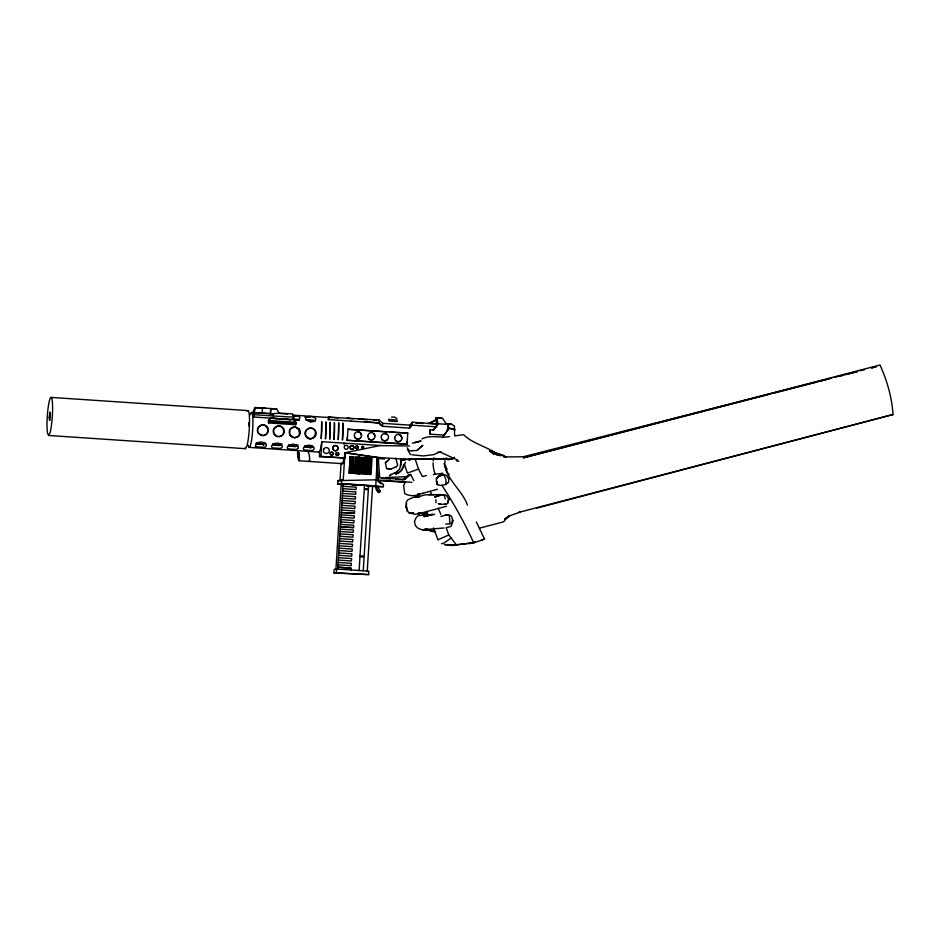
<?xml version="1.0" encoding="UTF-8"?>
<svg xmlns="http://www.w3.org/2000/svg" width="940" height="940" viewBox="0 0 940 940"><rect width="100%" height="100%" fill="white"/><g stroke="black" fill="none" stroke-linecap="round" stroke-linejoin="round"><path stroke-width="1.41" d="M268.558 422.941L268.511 420.486L270.72 418.077L293.832 419.628L295.841 422.272L295.689 424.762L268.558 422.941L268.711 420.45L270.72 418.077M295.689 424.762L295.642 422.295L294.361 420.85M430.05 434.174L430.32 429.78L430.05 434.174L444.032 435.103L448.239 429.298L448.439 424.445L438.052 423.752L433.352 430.062L438.052 423.752L436.736 417.83L442.529 418.218L446.559 424.316M447.158 430.226L448.991 423.623L450.871 423.752L454.42 426.126L454.631 435.784M298.227 452.281L298.979 459.601L298.074 456.793L297.898 451.811L299.413 459.413M433.152 460.953L433.622 457.968M441.894 485.404C433.117 486.344 435.431 472.996 443.962 474.794L445.842 479.447L446.171 484.406L441.929 485.298M249.253 447.393L319.118 452.07L320.434 449.531L321.844 441.683L380.383 445.525L345.438 452.657L345.098 458.015L319.482 456.629L319.529 455.665A5.005 0.658 -86.2 0 0 318.93 452.269M343.711 457.287L343.652 458.579A5.005 0.658 -86.2 0 1 342.383 463.068M387.127 431.918L347.788 429.274L407.784 433.105L407.02 444.197L347.201 440.378L347.353 437.605M347.201 440.378L348.035 429.098M448.169 429.392L448.169 424.492M271.707 418.206L253.73 417.007L254.599 412.531L272.882 413.764L273.329 415.985L293.75 417.172L293.832 419.628M319.482 456.629L320.916 456.394L321.844 441.683M342.043 484.5L337.765 484.218L337.989 480.599L376.129 479.823L375.741 485.898L374.484 486.098L383.356 486.697L383.485 484.547L377.892 480.14L376.975 467.532M333.97 572.836L334.194 569.381L336.567 568.982L368.844 571.144L368.621 574.598L333.97 572.836L368.621 574.598M341.114 463.021L340.01 480.552L343.241 480.023L344.957 452.739L378.091 457.428L406.55 459.331L452.622 458.978L454.478 457.204M335.921 569.417L341.197 484.229L343.112 483.912L372.593 485.898L367.235 571.085M337.765 484.218L341.478 483.595L341.702 479.988M336.356 572.437L336.567 568.982M337.671 569.123L343.112 483.912M349.175 473.126L350.209 456.582L349.175 473.126L350.291 473.184L351.337 456.652L350.209 456.582M352.288 456.711L351.255 473.255L350.608 473.22L351.654 456.676L352.241 456.723M351.795 473.302L353.405 456.793L351.842 473.29M352.359 473.325L353.358 456.793M352.688 473.361L353.734 456.816M354.215 473.454L355.296 456.911L356.096 456.969L355.014 473.513L354.262 473.454M355.767 473.56L356.801 457.028L357.835 457.087L356.754 473.631L355.814 473.56M350.914 569.993L351.043 568.077L337.871 567.196L350.961 568.089M353.581 527.634L340.339 526.764L353.499 527.645L353.734 525.249L340.562 524.367M354.486 513.357L341.232 512.488L354.404 513.369L354.627 510.972L341.455 510.091M341.761 505.332L354.932 506.214L354.779 508.599L341.608 507.706M342.054 500.574L355.226 501.455L355.073 503.84L341.913 502.947M342.36 495.815L355.531 496.696L355.379 499.081L342.207 498.188M342.654 491.056L355.825 491.937L355.673 494.322L342.512 493.43M342.959 486.297L356.131 487.179L355.978 489.564L342.806 488.671M357.376 473.666L358.422 457.134L357.376 473.666L358.022 473.701L359.068 457.169L358.422 457.134M358.434 473.725L359.468 457.193M358.81 473.76L359.809 457.228M359.151 473.795L360.243 457.251L359.585 473.807M359.973 473.831L361.019 457.298M360.925 473.901L361.971 457.357M359.997 555.869L364.262 489.446L368.339 489.716L364.156 556.139L360.079 555.857M365.178 474.195L366.212 457.663L367.376 457.721L366.283 474.265L365.225 474.183M367.188 474.312L368.221 457.78L369.009 457.839L367.975 474.371L367.129 474.324L368.221 457.78M367.975 474.371L368.962 457.839M363.24 570.803L364.097 557.091L359.938 556.832L359.162 570.533M369.549 474.477L370.536 457.945M338.036 417.818L328.025 417.149L378.996 420.015L378.82 422.965L382.533 426.302L409.546 428.111L412.061 425.197L412.249 422.236L437.112 423.905L430.403 423.658M378.996 420.015L382.721 423.329L382.533 426.302L378.82 422.965L350.984 421.108M412.249 422.236L409.734 425.139L409.546 428.111L410.369 427.042M428.311 423.658L435.784 420.051L435.913 417.959L441.706 418.347M436.736 417.83L436.254 424.046M406.773 444.373L406.961 441.6M388.608 420.967L397.315 421.555M343.958 444.467L344.099 443.175M253.73 417.007L254.07 412.977L252.86 413.177M448.439 482.584L449.038 478.695M439.556 495.404C426.889 499.88 443.339 493.582 444.973 494.828L446.923 495.921L448.674 499.046L448.028 502.935L446.477 504.204L445.149 503.969M415.069 459.166L436.971 459.049L434.738 458.274M448.674 499.046L448.086 502.559L448.791 498.705M433.422 459.096L415.186 459.12L418.547 469.107L422.365 476.521M257.536 428.534L257.36 431.307M273.458 429.592C272.389 432.729 274.621 436.524 278.029 436.701M289.379 430.661L289.637 434.762M361.653 447.052L362.088 448.333M363.804 447.487L363.275 448.274M406.656 503.582L405.798 506.883L407.678 510.866M293.75 417.172L292.481 413.882L279.145 413.13L276.642 408.935L255.645 407.525L254.811 407.666L252.578 412.872M260.921 413.095L254 412.637L255.645 407.525M435.079 420.556L435.913 417.959M436.971 459.049L447.522 458.673M445.924 458.896L446.265 457.956L446.371 459.108M453.28 520.408L451.012 526.388L446.841 527.516M350.902 421.096L328.295 419.581L328.765 417.524L293.339 415.151M361.782 446.794L362.346 448.462M363.463 448.063L362.887 446.394M441.495 543.708L443.41 543.379L451.177 538.08M405.163 482.478L403.577 485.51L404.729 493.571C409.112 496.261 414.716 496.038 419.51 494.593M445.02 460.671C442.423 476.31 462.786 490.163 467.403 505.132M397.738 470.599A13.924 13.795 80.5 0 1 394.918 473.267L396.515 473.854A12.009 11.903 80.5 0 0 404.118 464.912L405.469 462.374M385.435 462.868L389.184 459.366L385.341 462.609L386.657 468.766L391.604 468.719L389.231 468.743M444.032 435.103L445.02 433.634M282.141 443.892L280.026 445.278L272.518 444.773M298.074 444.949L295.947 446.347L288.333 445.807M447.969 429.333L449.379 428.088L455.078 429.686M442.811 437.171L449.379 428.088M328.295 419.581L330.363 416.761M307.873 451.529L308.954 453.762A5.205 0.705 82.1 0 1 309.648 458.826L309.671 460.729A4.923 0.67 82.1 0 1 309.002 460.835M448.11 482.678L445.713 484.359M379.09 492.125L378.432 492.49A8.072 8.002 80.5 0 1 375.612 486.438L376.646 486.262A8.072 8.002 80.5 0 0 379.466 492.313L380.183 491.068A8.53 8.448 80.5 0 1 378.315 486.38L377.293 486.544M258.124 427.277L261.919 424.927M274.045 428.346L277.841 425.996M289.978 429.416C296.911 420.579 305.054 437.876 293.95 437.77M476.357 521.97L484.547 539.137L473.725 542.909L456.299 544.765L448.791 534.978L438.322 539.572M410.98 426.384L412.061 425.197L436.924 426.854M48.598 435.478L50.032 432.717A19.094 2.503 -86.2 0 0 52.511 403.871A19.094 2.503 -86.2 0 0 48.622 404.517A19.094 2.503 -86.2 0 0 47.494 433.14L48.598 435.478L245.516 448.674L246.95 445.901A19.094 2.503 -86.2 0 0 249.523 421.943A19.094 2.503 -86.2 0 0 247.22 411.344M391.064 474.113L389.465 475.769L394.894 472.585M416.925 450.495L422.683 445.454L416.925 450.495L411.708 450.683M395.846 479.318L402.79 479.776L408.724 474.747L408.736 475.382L410.639 474.43L413.835 480.622M402.79 479.776L404.717 479.459L410.639 474.43M439.709 475.875L436.031 478.777M504.804 518.915L508.834 515.978L503.488 521.876L479.365 528.186M407.784 433.105L390.041 432.106M260.627 425.373L259.499 426.149A5.44 5.323 42.6 0 0 257.772 429.815A5.44 5.358 -48.8 0 0 259.017 433.716L262.613 435.549M276.56 426.443L275.42 427.218A5.44 5.323 42.6 0 0 273.693 430.884A5.44 5.358 -48.8 0 0 274.95 434.785L277.194 436.336L279.944 436.524M265.832 443.375L261.508 444.279L255.915 443.245M313.607 446.571L310.647 447.475L304.372 446.911M361.818 446.606L362.488 446.324M264.845 435.091C269.745 432.999 268.147 424.986 262.777 424.927M280.766 436.16C285.666 434.069 284.08 426.055 278.698 425.996M420.345 512.711L418.194 514.027L420.603 512.594M504.956 518.951L510.726 515.414L520.02 512.171L518.563 512.441L893 414.517C892.001 397.35 887.008 380.571 879.993 365.002L523.333 457.851L770.741 393.966M412.437 450.589L409.276 450.824L407.208 447.816M310.282 421.919L311.504 421.426A5.44 3.408 -2.3 0 0 313.231 420.004M428.946 423.552L436.606 419.922L435.784 420.051M891.567 415.116L893 414.517L536.822 508.105M391.651 468.684L394.976 467.333M418.547 469.107L407.361 473.09L404.4 464.09M422.73 493.418L421.884 493.524L437.535 489.247M309.695 428.135L307.274 429.345A5.44 5.323 42.6 0 0 305.547 433.023A5.44 5.358 -48.8 0 0 306.793 436.924L310.388 438.745L314.301 437.429A5.44 5.358 -48.8 0 0 316.157 433.728A5.44 5.323 42.6 0 0 314.782 429.85C310.917 425.221 302.61 430.214 305.559 435.831M446.547 506.214L418.958 513.675M263.494 435.549L266.525 434.221A5.44 5.358 -48.8 0 0 268.382 430.532A5.44 5.323 42.6 0 0 267.007 426.654L264.669 425.115L261.402 425.021M279.427 436.606L282.458 435.291A5.44 5.358 -48.8 0 0 284.315 431.601A5.44 5.323 42.6 0 0 282.928 427.724L280.59 426.184L277.324 426.09M451.94 545.494L456.299 544.765L444.467 544.601L451.94 545.494L471.845 542.85M473.031 542.462L475.288 541.769M412.355 443.163L418.288 441.8L414.669 442.658M418.523 441.706L421.049 440.93L415.88 442.294M405.046 459.084L402.778 459.731M439.755 476.145L444.585 474.618L446.453 475.464L448.639 478.765M481.797 539.783L484.547 539.137M440.813 516.448L445.219 515.285L450.06 515.343L451.564 516.401L452.504 519.303L451.929 522.934L449.649 523.815M421.931 438.921C430.826 434.362 440.32 438.416 449.531 436.56M773.585 393.226L810.562 383.685M813.406 382.944L817.671 381.852M820.514 381.111L829.045 378.914M838.997 376.341L843.262 375.236M846.106 374.508L857.48 371.57M831.877 378.033L523.263 456.758L503.676 456.969M834.72 377.304L857.48 371.5M860.323 370.771L864.589 369.69M427.512 528.762L423.975 529.655L444.079 527.975M422.824 476.463L426.407 475.593M294.596 449.708L291.036 449.825M305.112 416.996L310.447 416.925M391.545 417.113L394.306 417.031L396.704 418.418M394.823 467.298L396.433 466.969L397.596 465.183L395.799 458.062M292.681 415.504L293.456 415.363M419.698 494.076L417.478 494.487L420.803 493.876M417.748 496.79L414.646 497.378M262.471 408.019L262.142 413.212L272.283 413.859L279.732 413.024M270.262 408.665L276.642 408.935M254 412.637L254.599 412.531M272.283 413.859L272.882 413.764M268.511 420.486L295.642 422.295M347.541 418.359L349.081 418.1M374.766 420.18L376.305 419.922M445.302 424.245L448.991 423.623M447.193 424.363L450.871 423.752M359.068 457.169L358.022 473.701M411.896 482.326L378.256 480.082L376.635 457.663L378.091 457.428M400.146 466.017A13.924 13.795 80.5 0 0 400.558 459.566L404 459.648M403.483 465.018L404.118 464.912M447.781 459.789L452.622 458.978M394.918 473.267L396.515 473.854M376.129 479.823L377.293 457.557L344.957 452.739M364.438 485.346L364.238 488.541L368.398 488.8L368.515 485.616M372.029 486.509L383.356 486.697M379.067 491.103L380.183 491.068M378.432 492.49L379.466 492.313M341.161 514.85L354.333 515.731L354.098 518.128L341.009 517.223M340.868 519.609L354.028 520.49L353.804 522.887L340.715 521.982M340.268 529.126L353.428 530.007L353.205 532.404L340.115 531.5M339.963 533.885L353.135 534.766L352.899 537.163L339.81 536.258M339.669 538.644L352.829 539.525L352.606 541.922L339.516 541.017M339.363 543.402L352.535 544.284L352.3 546.681L339.211 545.776M339.07 548.161L352.23 549.042L352.007 551.439L338.917 550.535M338.682 552.932L351.936 553.801L351.713 556.198L338.623 555.293M338.388 557.69L351.642 558.56L351.407 560.957L338.318 560.052M338.095 562.449L351.337 563.319L351.113 565.716L338.024 564.811M469.354 543.637L473.725 542.909L471.786 538.714A419.616 415.786 80.5 0 0 442.387 486.039M445.431 459.284L447.088 459.143L445.349 459.284M433.446 474.571L442.975 473.231M419.064 496.907L416.784 497.213L425.315 494.804L434.033 494.769M455.172 435.819L463.643 434.703C473.184 444.138 487.108 446.312 497.695 454.619M418.817 496.907L413.271 497.354L407.913 499.728L406.139 502.501L406.867 510.596L409.076 512.876L414.622 514.274L424.904 512.758L426.02 513.04L422.201 513.933L424.786 513.475L422.307 513.499L427.724 514.673M411.567 459.214L408.677 459.531L412.965 459.237M305.947 419.98L313.572 420.474L315.194 421.39M412.014 459.202L408.677 459.531L412.801 459.237M386.176 477.508L406.092 476.651M412.472 459.19L408.677 459.531L412.848 459.178M441.048 504.369L445.572 504.016M403.765 459.566L412.272 459.19M264.011 435.455L260.744 435.361L257.783 432.635M445.701 524.062L449.708 523.862L449.637 519.033L449.238 515.191L445.184 515.144M397.409 420.039L388.702 419.416L389.595 419.581M294.22 420.756L298.72 419.839L300.024 417.689A5.44 1.904 6.7 0 0 298.086 416.197L292.798 415.504M256.914 442.599L262.119 443.927A5.44 3.149 9.2 0 1 263.647 445.454M272.835 443.668L278.04 444.996A5.44 3.149 9.2 0 1 278.957 445.713M288.768 444.738L293.962 446.065A5.44 3.149 9.2 0 1 294.878 446.782M304.689 445.807L309.883 447.135A5.44 3.149 9.2 0 1 310.811 447.851M413.588 513.029L409.076 512.876L413.389 512.841M422.072 512.817L424.904 512.758L420.591 512.782M415.186 459.12L447.193 458.614M434.75 514.298L423.846 516.624L432.682 514.321L426.607 515.296L428.699 515.367M337.989 480.599L340.856 480.587M306.381 420.051L311.692 420.403L313.678 421.649M440.167 459.037L445.466 459.096M380.054 445.584L409.558 445.96M388.984 468.731L386.857 468.426M292.328 418.899L299.272 420.321M259.651 444.291L263.306 444.35L264.316 443.621L264.093 442.294M428.722 494.605L444.091 494.687L445.302 498.929M254.811 407.666L266.114 408.383M50.995 397.397L247.913 410.58M280.555 413.553L287.628 414.023M346.625 418.394L353.276 418.747M358.998 419.123L367.599 419.698M373.803 420.215L376.658 420.403M415.762 423.024L423.071 423.517M254.458 414.716L273.329 415.985M382.721 423.329L409.734 425.139M429.944 429.839L433.728 430.003M268.57 421.813L295.701 423.635M347.447 440.214L407.02 444.197M376.635 457.663L378.268 457.78L379.713 477.79L404.717 479.459M400.558 459.566L405.246 459.848M378.949 458.614L384.636 458.99M320.916 456.394L345.098 458.015M299.143 460.764L342.665 463.69M381.957 478.389L390.288 478.942M377.798 480.493L405.587 482.361M341.478 483.595L375.741 485.898M352.582 484.993L356.848 485.287M366.612 485.933L370.689 486.215M352.042 485.169L356.331 485.463M367.752 486.227L370.607 486.415M270.391 418.23L277.276 418.735M280.038 418.935L291.071 419.745L273.188 418.3M274.175 445.255L279.227 445.419L280.249 444.69L280.014 443.363M293.174 415.738L295.724 416.032M293.221 419.04L296.735 419.557L297.757 420.579M364.344 421.531L378.679 422.953M411.908 454.76L423.341 455.935L433.869 454.596L438.498 452.446L437.488 452.41L441.248 452.022L439.838 451.976L457.733 460.06M427.782 514.85L418.136 515.625L416.15 517.67L414.458 521.524L415.374 525.495L417.572 527.904C422.953 531.405 429.404 529.02 435.067 531.582M304.678 447.228L311.081 447.546L312.092 446.829L311.857 445.49M288.745 446.171L295.16 446.488L296.171 445.76L295.936 444.42M256.902 444.032L258.253 444.185M435.079 531.782L431.166 531.347L427.477 529.467M256.432 447.428L255.245 447.064M310.553 428.135C320.646 428.934 312.926 444.679 306.193 436.806M362.605 446.336L363.686 446.923M496.978 454.443L493.136 453.644L489.399 450.801L493.982 453.809L500.538 455.653L493.136 453.644L502.148 454.819L506.272 457.428M499.528 454.984L504.651 456.053L491.326 451.082L493.829 452.516M448.803 428.182L454.502 429.78M438.557 503.664L440.989 504.451L438.31 503.582M456.288 460.671L458.744 461.411M430.073 529.866L435.126 531.511M426.971 514.814L427.853 515.144M288.486 448.968L295.994 449.473A5.44 2.221 0.4 0 0 298.109 448.039M292.599 437.488L290.26 435.737M297.111 445.537L293.586 444.103L289.602 445.031A5.44 3.408 -2.3 0 0 287.499 447.322M425.421 513.369L427.712 515.179M377.821 481.221L381.182 483.865M298.85 428.781L295.137 426.971L291.341 428.288A5.44 5.323 42.6 0 0 289.626 431.954M244.905 448.133L245.516 448.674M290.871 435.855L294.467 437.688L298.38 436.36A5.44 5.358 -48.8 0 0 300.236 432.67M443.257 458.274L444.079 459.061M449.214 474.677L447.017 472.021L444.103 463.714M407.384 449.344L410.474 454.619M294.925 421.602L294.443 420.756L295.583 420.356A5.44 3.408 -2.3 0 0 297.299 418.935M418.265 493.888L419.428 496.179M426.596 511.289L428.182 514.814M445.466 465.688L447.076 469.542M433.54 527.916L437.993 539.936M446.195 527.798L448.791 534.978M406.197 506.637L407.302 509.809M299.014 452.81L299.39 454.525M298.662 453.08L297.733 450.636L297.51 453.268A5.205 0.705 82.1 0 0 298.215 458.332L298.709 460.142A4.923 0.67 82.1 0 0 299.378 460.036L299.367 458.144M435.878 499.728L436.031 502.642M401.192 459.46A13.924 13.795 80.5 0 1 395.552 473.161M403.248 466.017A12.009 11.903 80.5 0 1 402.919 466.992M402.52 467.932A12.009 11.903 80.5 0 1 402.038 468.837M401.474 469.695A12.009 11.903 80.5 0 1 399.394 471.939M398.584 472.562A12.009 11.903 80.5 0 1 395.881 473.96M250.134 414.893A17.566 2.303 -86.2 0 1 252.684 429.474A17.566 2.303 -86.2 0 1 248.231 445.243M248.689 422.636A13.489 1.774 -86.2 0 1 248.665 425.855M298.72 453.068A5.205 0.705 82.1 0 1 299.413 458.132M435.208 474.124A29.587 29.316 80.5 0 1 433.082 462.844M430.309 491.549A370.947 367.564 80.5 0 1 431.484 493.911M438.193 508.258A370.947 367.564 80.5 0 1 440.813 514.309M360.161 438.263A3.666 3.607 54.5 0 1 355.038 437.923M357.929 431.883A3.666 3.607 54.5 0 1 361.36 435.761M373.603 439.145A3.643 3.596 54.5 0 1 368.504 438.804M373.873 434.033A3.643 3.596 54.5 0 1 374.719 435.714M387.057 440.061A3.666 3.607 54.5 0 1 381.934 439.72M384.824 433.681A3.666 3.607 54.5 0 1 386.61 434.292M400.487 440.954A3.643 3.596 54.5 0 1 395.399 440.602M400.052 435.208A3.643 3.596 54.5 0 1 401.509 439.391M350.056 446.911A1.904 1.892 80.5 0 1 352.899 445.936A1.904 1.892 80.5 0 1 353.099 448.956A1.904 1.892 80.5 0 1 350.15 448.368M335.18 450.777A2.62 2.597 80.5 0 1 333.065 446.899A2.62 2.597 80.5 0 1 337.448 446.606A2.62 2.597 80.5 0 1 335.862 450.73M337.707 452.645A1.433 1.422 80.5 0 1 338.318 454.937A1.433 1.422 80.5 0 1 335.98 454.631M336.073 453.197A1.433 1.422 80.5 0 1 336.978 452.587M290.73 435.843A5.44 5.358 -48.8 0 1 289.485 431.942M298.99 428.793A5.44 5.323 42.6 0 1 300.377 432.67M297.252 445.548A5.44 3.408 -2.3 0 1 298.25 448.039M288.345 448.956A5.44 2.221 0.4 0 1 287.358 447.311M49.186 417.619C50.361 429.239 50.901 400.722 49.186 417.619M321.68 421.813L321.221 438.639A17.566 2.303 -86.2 0 0 321.68 421.813M325.933 422.107L325.475 438.933A17.566 2.303 -86.2 0 0 325.933 422.107M330.175 422.389L329.717 439.215A17.566 2.303 -86.2 0 0 330.175 422.389M334.429 422.671L333.959 439.497A17.566 2.303 -86.2 0 0 334.429 422.671M338.67 422.953L338.212 439.779A17.566 2.303 -86.2 0 0 338.67 422.953M342.912 423.247L342.454 440.061A17.566 2.303 -86.2 0 0 342.912 423.247M270.767 408.583L270.438 413.776L270.767 408.583M363.122 457.439L362.029 473.983L363.122 457.439M364.567 457.533L363.486 474.077L364.52 474.136L365.554 457.604L364.567 457.533M369.385 457.862L368.304 474.406L369.385 457.862M371.335 457.991L370.243 474.536L371.041 474.571L372.076 458.038L371.335 457.991M305.371 417.548C305.853 422.13 314.841 423.646 315.946 418.747C313.49 416.232 308.308 415.633 305.371 417.548M258.97 442.411L257.748 442.905A5.44 3.408 -2.3 0 0 255.645 445.196A5.44 2.221 0.4 0 0 256.644 446.829L264.152 447.334A5.44 2.221 0.4 0 0 266.267 445.901A5.44 3.408 -2.3 0 0 265.256 443.41L261.731 441.964L258.97 442.411M274.903 443.48L273.681 443.974A5.44 3.408 -2.3 0 0 271.578 446.253A5.44 2.221 0.4 0 0 272.565 447.898L280.073 448.404A5.44 2.221 0.4 0 0 282.188 446.97A5.44 3.408 -2.3 0 0 281.189 444.467L277.653 443.034L274.903 443.48M306.745 445.619L305.524 446.101A5.44 3.408 -2.3 0 0 303.42 448.392A5.44 2.221 0.4 0 0 304.419 450.037L311.927 450.542A5.44 2.221 0.4 0 0 314.042 449.097A5.44 3.408 -2.3 0 0 313.032 446.606L309.507 445.161L306.745 445.619M438.44 495.591L434.962 496.861L439.497 495.098L438.44 495.591M875.962 366.788L871.697 367.893L875.962 366.788M427.16 529.067L422.977 529.948L427.16 529.067M420.121 513.087L418.147 513.099L421.367 513.099L420.121 513.087M437.288 484.711L437.077 481.515L437.288 484.711M354.356 435.103A3.666 3.607 54.5 0 0 359.632 438.616A3.666 3.607 54.5 0 0 359.961 432.306A3.666 3.607 54.5 0 0 354.356 435.103M367.822 435.995A3.643 3.596 54.5 0 0 373.062 439.497A3.643 3.596 54.5 0 0 373.392 433.234A3.643 3.596 54.5 0 0 367.822 435.995M381.252 436.9A3.666 3.607 54.5 0 0 386.528 440.413A3.666 3.607 54.5 0 0 386.857 434.115A3.666 3.607 54.5 0 0 381.252 436.9M394.718 437.805A3.643 3.596 54.5 0 0 399.958 441.295A3.643 3.596 54.5 0 0 400.287 435.032A3.643 3.596 54.5 0 0 394.718 437.805M323.889 448.885A2.985 2.949 80.5 0 0 326.156 453.515A2.985 2.949 80.5 0 0 329 449.226A2.985 2.949 80.5 0 0 323.889 448.885M333.348 446.676A2.62 2.597 80.5 0 0 335.345 450.754A2.62 2.597 80.5 0 0 337.836 446.97A2.62 2.597 80.5 0 0 333.348 446.676M330.575 452.798A1.433 1.422 80.5 0 0 331.656 455.019A1.433 1.422 80.5 0 0 333.019 452.963A1.433 1.422 80.5 0 0 330.575 452.798M336.226 453.174A1.433 1.422 80.5 0 0 337.319 455.395A1.433 1.422 80.5 0 0 338.682 453.339A1.433 1.422 80.5 0 0 336.226 453.174M344.522 446.147A2.033 2.009 80.5 0 0 346.073 449.297A2.033 2.009 80.5 0 0 348 446.382A2.033 2.009 80.5 0 0 344.522 446.147M350.432 446.43A1.904 1.892 80.5 0 0 351.889 449.402A1.904 1.892 80.5 0 0 353.698 446.653A1.904 1.892 80.5 0 0 350.432 446.43M355.79 446.524A1.363 1.351 80.5 0 0 356.824 448.639A1.363 1.351 80.5 0 0 358.128 446.676A1.363 1.351 80.5 0 0 355.79 446.524M355.626 446.547A1.363 1.351 80.5 0 0 356.671 448.674A1.363 1.351 80.5 0 0 357.964 446.7A1.363 1.351 80.5 0 0 355.626 446.547M330.41 452.822A1.433 1.422 80.5 0 0 331.503 455.042A1.433 1.422 80.5 0 0 332.866 452.986A1.433 1.422 80.5 0 0 330.41 452.822"/></g></svg>
